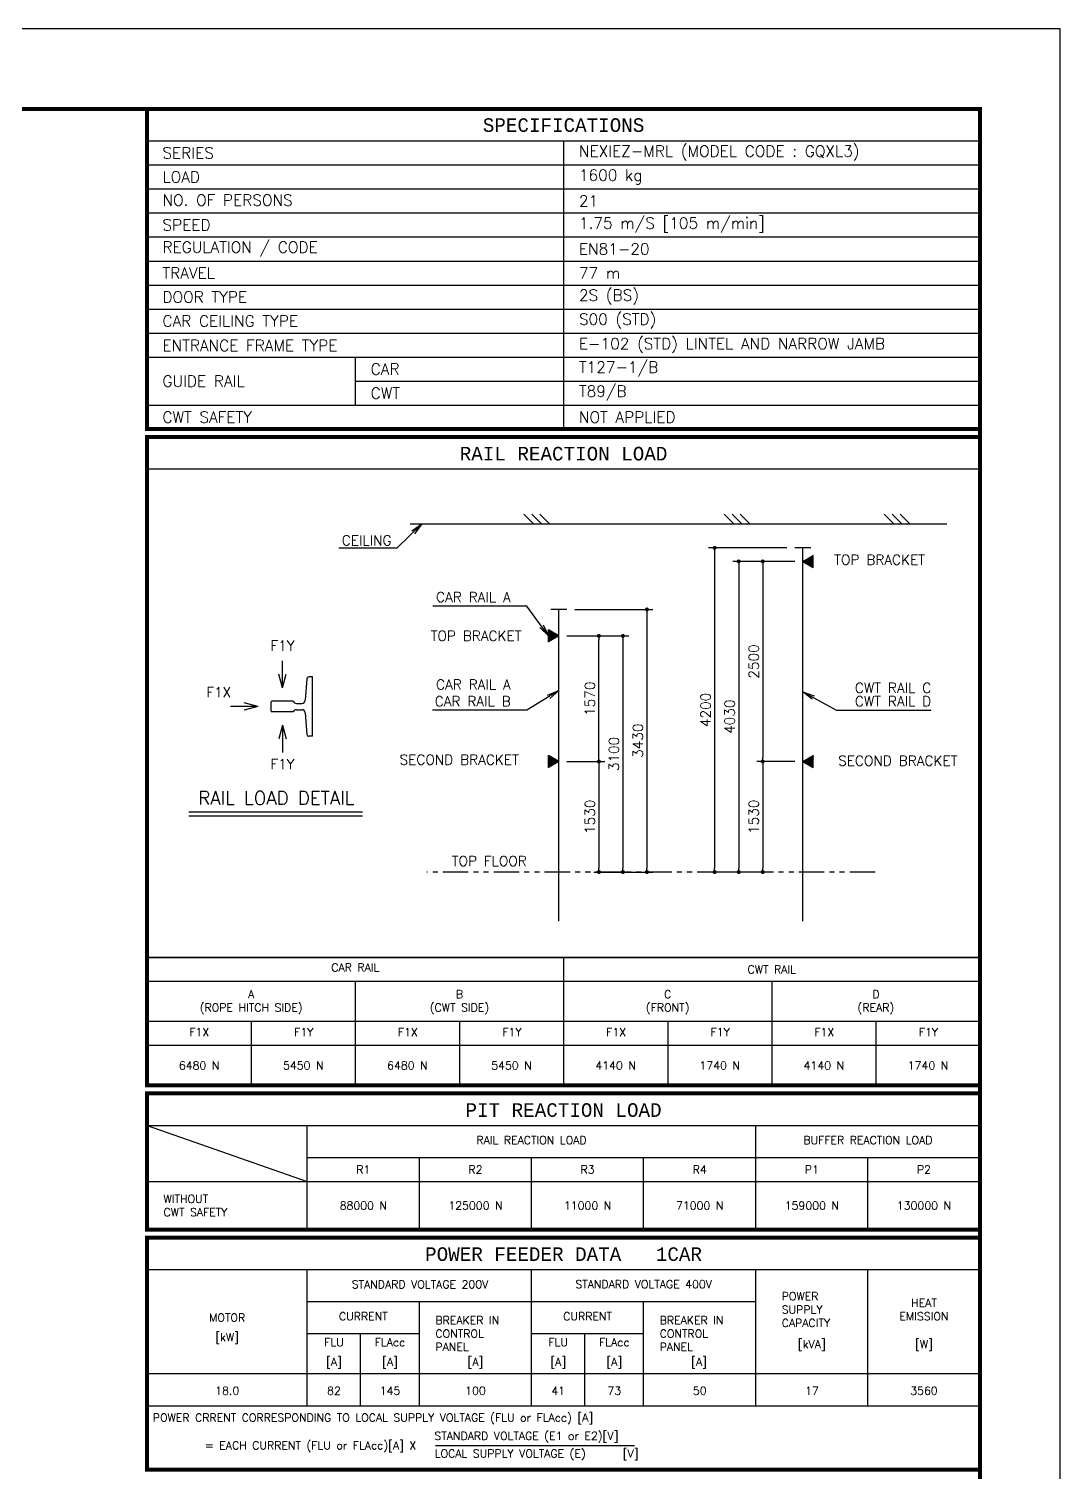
# Model space of a CAD drawing. Header units: millimetres. Extents: x -106996 to 276536, y -21995 to 37993.
# Drawn here: x 14562 to 21000, y -9015 to 0 of the extents above; entities that cross this region are included whole.
import ezdxf
from ezdxf.enums import TextEntityAlignment as Align

# ---------------------------------------------------------------- set-up
doc = ezdxf.new("R2010")
doc.units = ezdxf.units.MM
doc.header["$LTSCALE"] = 100
doc.linetypes.add('PHANTOM2', pattern=[31.75, 15.875, -3.175, 3.175, -3.175, 3.175, -3.175])
doc.layers.get('0').update_dxf_attribs({"color": 3})
for name, color, linetype in [('DIM', 2, 'Continuous'), ('FRAME', 5, 'Continuous'), ('OTHERS', 4, 'Continuous'), ('SPEC', 7, 'Continuous'), ('W-DASHED-LINE', 111, 'PHANTOM2')]:
    doc.layers.add(name, color=color, linetype=linetype)
doc.styles.get("Standard").update_dxf_attribs({"font": 'romans.shx', "bigfont": 'bigfont.shx'})
doc.styles.add('STYLE1', font='monos.ttf')
doc.dimstyles.new('1-50IN', dxfattribs={"dimscale": 25, "dimtxt": 2.5, "dimasz": 1, "dimexe": 1.5, "dimexo": 2, "dimgap": 1, "dimtad": 3, "dimdsep": 46, "dimtxsty": 'Standard', "dimblk1": 'DOT', "dimblk2": 'DOT', "dimsah": 1, "dimcen": 0.09, "dimclrd": 256, "dimclre": 256, "dimclrt": 256, "dimadec": 0, "dimazin": 0, "dimtfac": 1, "dimtmove": 0, "dimatfit": 3, "dimldrblk": 'DOT', "dimfxl": 0, "dimtolj": 1, "dimtzin": 0, "dimarcsym": 0})
doc.dimstyles.new('1-50IN-ARROW', dxfattribs={"dimscale": 25, "dimtxt": 2.5, "dimasz": 3, "dimexe": 1.5, "dimexo": 2, "dimgap": 1, "dimtad": 3, "dimdsep": 46, "dimtxsty": 'Standard', "dimblk1": 'OPEN', "dimblk2": 'OPEN', "dimsah": 1, "dimcen": 0.09, "dimclrd": 256, "dimclre": 256, "dimclrt": 256, "dimadec": 0, "dimazin": 0, "dimtfac": 1, "dimtmove": 0, "dimatfit": 3, "dimldrblk": 'OPEN', "dimfxl": 0, "dimtolj": 1, "dimtzin": 0, "dimarcsym": 0})

# ---------------------------------------------------------------- blocks, each defined once
blk = doc.blocks.new('_OPEN')
at = {"color": 0, "linetype": 'ByBlock'}
for p, q in [((-1, 0.17), (0, 0)), ((0, 0), (-1, -0.17)), ((0, 0), (-1, 0))]:
    blk.add_line(p, q, dxfattribs=at)
blk = doc.blocks.new('_DOT')
at = {"color": 0, "linetype": 'ByBlock'}
blk.add_line((-0.5, 0), (-1, 0), dxfattribs=at)
at = {"color": 0, "linetype": 'ByBlock', "const_width": 0.5}
blk.add_lwpolyline([(-0.25, 0, 1), (0.25, 0, 1)], format="xyb", close=True, dxfattribs=at)
blk = doc.blocks.new('*D224')
at = {"layer": 'DEFPOINTS', "color": 0, "transparency": 16777216}
for p in [(17870.7, -4576.7), (18039.4, -5266.7), (18120.7, -5266.7)]:
    blk.add_point(p, dxfattribs=at)
at = {"layer": 'DIM', "lineweight": -2, "transparency": 16777216}
for p, q in [((17920.7, -4576.7), (18158.2, -4576.7)), ((18120.7, -4601.7), (18120.7, -5241.7)), ((18089.4, -5266.7), (18158.2, -5266.7))]:
    blk.add_line(p, q, dxfattribs=at)
at = {"layer": 'DIM', "lineweight": -2, "transparency": 16777216, "xscale": 25, "yscale": 25, "zscale": 25}
for p, rotation in [((18120.7, -4576.7), 90), ((18120.7, -5266.7), 270)]:
    blk.add_blockref('_DOT', p, dxfattribs=dict(at, rotation=rotation))
at = {"layer": 'DIM', "transparency": 16777216, "insert": (18064.4, -4921.7), "char_height": 62.5, "attachment_point": 5, "rotation": 90}
blk.add_mtext('\\A1;1530', dxfattribs=at)
blk = doc.blocks.new('*D225')
at = {"layer": 'DEFPOINTS', "color": 0, "transparency": 16777216}
for p in [(17870.7, -3791.7), (18120.7, -3791.7), (17870.7, -4576.7)]:
    blk.add_point(p, dxfattribs=at)
at = {"layer": 'DIM', "lineweight": -2, "transparency": 16777216}
for p, q in [((17920.7, -3791.7), (18158.2, -3791.7)), ((18120.7, -4551.7), (18120.7, -3816.7)), ((17920.7, -4576.7), (18158.2, -4576.7))]:
    blk.add_line(p, q, dxfattribs=at)
at = {"layer": 'DIM', "lineweight": -2, "transparency": 16777216, "xscale": 25, "yscale": 25, "zscale": 25}
for p, rotation in [((18120.7, -3791.7), 90), ((18120.7, -4576.7), 270)]:
    blk.add_blockref('_DOT', p, dxfattribs=dict(at, rotation=rotation))
at = {"layer": 'DIM', "transparency": 16777216, "insert": (18064.4, -4184.2), "char_height": 62.5, "attachment_point": 5, "rotation": 90}
blk.add_mtext('\\A1;1570', dxfattribs=at)
blk = doc.blocks.new('*D226')
at = {"layer": 'DEFPOINTS', "color": 0, "transparency": 16777216}
for p in [(17870.7, -3791.7), (18039.4, -5266.7), (18270.7, -5266.7)]:
    blk.add_point(p, dxfattribs=at)
at = {"layer": 'DIM', "lineweight": -2, "transparency": 16777216}
for p, q in [((17920.7, -3791.7), (18308.2, -3791.7)), ((18270.7, -3816.7), (18270.7, -5241.7)), ((18089.4, -5266.7), (18308.2, -5266.7))]:
    blk.add_line(p, q, dxfattribs=at)
at = {"layer": 'DIM', "lineweight": -2, "transparency": 16777216, "xscale": 25, "yscale": 25, "zscale": 25}
for p, rotation in [((18270.7, -3791.7), 90), ((18270.7, -5266.7), 270)]:
    blk.add_blockref('_DOT', p, dxfattribs=dict(at, rotation=rotation))
at = {"layer": 'DIM', "transparency": 16777216, "insert": (18214.4, -4529.2), "char_height": 62.5, "attachment_point": 5, "rotation": 90}
blk.add_mtext('\\A1;3100', dxfattribs=at)
blk = doc.blocks.new('*D227')
at = {"layer": 'DEFPOINTS', "color": 0, "transparency": 16777216}
for p in [(17920.7, -3626.7), (18039.4, -5266.7), (18420.7, -5266.7)]:
    blk.add_point(p, dxfattribs=at)
at = {"layer": 'DIM', "lineweight": -2, "transparency": 16777216}
for p, q in [((17970.7, -3626.7), (18458.2, -3626.7)), ((18420.7, -3651.7), (18420.7, -5241.7)), ((18089.4, -5266.7), (18458.2, -5266.7))]:
    blk.add_line(p, q, dxfattribs=at)
at = {"layer": 'DIM', "lineweight": -2, "transparency": 16777216, "xscale": 25, "yscale": 25, "zscale": 25}
for p, rotation in [((18420.7, -3626.7), 90), ((18420.7, -5266.7), 270)]:
    blk.add_blockref('_DOT', p, dxfattribs=dict(at, rotation=rotation))
at = {"layer": 'DIM', "transparency": 16777216, "insert": (18364.4, -4446.7), "char_height": 62.5, "attachment_point": 5, "rotation": 90}
blk.add_mtext('\\A1;3430', dxfattribs=at)
blk = doc.blocks.new('*D228')
at = {"layer": 'DEFPOINTS', "color": 0, "transparency": 16777216}
for p in [(19393.3, -3326.7), (18993.3, -5266.7), (19214.6, -5266.7)]:
    blk.add_point(p, dxfattribs=at)
at = {"layer": 'DIM', "lineweight": -2, "transparency": 16777216}
for p, q in [((19343.3, -3326.7), (18955.8, -3326.7)), ((18993.3, -3351.7), (18993.3, -5241.7)), ((19164.6, -5266.7), (18955.8, -5266.7))]:
    blk.add_line(p, q, dxfattribs=at)
at = {"layer": 'DIM', "lineweight": -2, "transparency": 16777216, "xscale": 25, "yscale": 25, "zscale": 25}
for p, rotation in [((18993.3, -3326.7), 90), ((18993.3, -5266.7), 270)]:
    blk.add_blockref('_DOT', p, dxfattribs=dict(at, rotation=rotation))
at = {"layer": 'DIM', "transparency": 16777216, "insert": (18937, -4296.7), "char_height": 62.5, "attachment_point": 5, "rotation": 90}
blk.add_mtext('\\A1;4030', dxfattribs=at)
blk = doc.blocks.new('*D229')
at = {"layer": 'DEFPOINTS', "color": 0, "transparency": 16777216}
for p in [(19343.3, -3241.7), (18843.3, -5266.7), (19214.6, -5266.7)]:
    blk.add_point(p, dxfattribs=at)
at = {"layer": 'DIM', "lineweight": -2, "transparency": 16777216}
for p, q in [((19293.3, -3241.7), (18805.8, -3241.7)), ((18843.3, -3266.7), (18843.3, -5241.7)), ((19164.6, -5266.7), (18805.8, -5266.7))]:
    blk.add_line(p, q, dxfattribs=at)
at = {"layer": 'DIM', "lineweight": -2, "transparency": 16777216, "xscale": 25, "yscale": 25, "zscale": 25}
for p, rotation in [((18843.3, -3241.7), 90), ((18843.3, -5266.7), 270)]:
    blk.add_blockref('_DOT', p, dxfattribs=dict(at, rotation=rotation))
at = {"layer": 'DIM', "transparency": 16777216, "insert": (18787, -4254.2), "char_height": 62.5, "attachment_point": 5, "rotation": 90}
blk.add_mtext('\\A1;4200', dxfattribs=at)
blk = doc.blocks.new('*D230')
at = {"layer": 'DEFPOINTS', "color": 0, "transparency": 16777216}
for p in [(19393.3, -4576.7), (19143.3, -5266.7), (19214.6, -5266.7)]:
    blk.add_point(p, dxfattribs=at)
at = {"layer": 'DIM', "lineweight": -2, "transparency": 16777216}
for p, q in [((19343.3, -4576.7), (19105.8, -4576.7)), ((19143.3, -4601.7), (19143.3, -5241.7)), ((19164.6, -5266.7), (19105.8, -5266.7))]:
    blk.add_line(p, q, dxfattribs=at)
at = {"layer": 'DIM', "lineweight": -2, "transparency": 16777216, "xscale": 25, "yscale": 25, "zscale": 25}
for p, rotation in [((19143.3, -4576.7), 90), ((19143.3, -5266.7), 270)]:
    blk.add_blockref('_DOT', p, dxfattribs=dict(at, rotation=rotation))
at = {"layer": 'DIM', "transparency": 16777216, "insert": (19087, -4921.7), "char_height": 62.5, "attachment_point": 5, "rotation": 90}
blk.add_mtext('\\A1;1530', dxfattribs=at)
blk = doc.blocks.new('*D231')
at = {"layer": 'DEFPOINTS', "color": 0, "transparency": 16777216}
for p in [(19393.3, -3326.7), (19143.3, -4576.7), (19393.3, -4576.7)]:
    blk.add_point(p, dxfattribs=at)
at = {"layer": 'DIM', "lineweight": -2, "transparency": 16777216}
for p, q in [((19343.3, -3326.7), (19105.8, -3326.7)), ((19143.3, -3351.7), (19143.3, -4551.7)), ((19343.3, -4576.7), (19105.8, -4576.7))]:
    blk.add_line(p, q, dxfattribs=at)
at = {"layer": 'DIM', "lineweight": -2, "transparency": 16777216, "xscale": 25, "yscale": 25, "zscale": 25}
for p, rotation in [((19143.3, -3326.7), 90), ((19143.3, -4576.7), 270)]:
    blk.add_blockref('_DOT', p, dxfattribs=dict(at, rotation=rotation))
at = {"layer": 'DIM', "transparency": 16777216, "insert": (19087, -3951.7), "char_height": 62.5, "attachment_point": 5, "rotation": 90}
blk.add_mtext('\\A1;2500', dxfattribs=at)

msp = doc.modelspace()

# ---------------------------------------------------------------- hatches: boundary and pattern name
at = {"layer": 'OTHERS'}
h = msp.add_hatch(dxfattribs=at)
h.set_pattern_fill('ANSI31', color=256, style=0)
h.set_pattern_definition([(135, (37786.56103, -15335.16338), (0.08838834765, 0.08838834765), [])])
h.paths.add_polyline_path([(19457.8890732, -3289.3615361), (19457.8890732, -3363.9652281), (19393.2803808, -3326.6633821)])
h = msp.add_hatch(dxfattribs=at)
h.set_pattern_fill('ANSI31', color=256, style=0)
h.set_pattern_definition([(135, (37263.94109, -15800.16336), (0.08838834765, 0.08838834765), [])])
h.paths.add_polyline_path([(17806.0517509, -3754.3615145), (17870.6604434, -3791.6633605), (17806.0517509, -3828.9652065)])
h = msp.add_hatch(dxfattribs=at)
h.set_pattern_fill('ANSI31', color=256, style=0)
h.set_pattern_definition([(135, (37263.94109, -16585.1634), (0.08838834765, 0.08838834765), [])])
h.paths.add_polyline_path([(17806.0517509, -4539.3615471), (17870.6604434, -4576.663393), (17806.0517509, -4613.965239)])
h = msp.add_hatch(dxfattribs=at)
h.set_pattern_fill('ANSI31', color=256, style=0)
h.set_pattern_definition([(135, (37786.56103, -16585.16341), (0.08838834765, 0.08838834765), [])])
h.paths.add_polyline_path([(19457.8890732, -4539.361558), (19457.8890732, -4613.96525), (19393.2803808, -4576.663404)])

# ---------------------------------------------------------------- linework, layer by layer
for p, q in [((15300.000004, -499.9999969), (20500.000004, -499.9999969)), ((15300.000004, -499.9999969), (15300.000004, -2499.9999969)), ((15300.000004, -699.9999969), (20500.000004, -699.9999969)), ((17900.000004, -699.9999969), (17900.000004, -2499.9999969)), ((15300.000004, -849.9999969), (20500.000004, -849.9999969)), ((15300.000004, -999.9999969), (20500.000004, -999.9999969)), ((15300.000004, -1149.9999969), (20500.000004, -1149.9999969)), ((15300.000004, -1299.9999969), (20500.000004, -1299.9999969)), ((15300.000004, -1449.9999969), (20500.000004, -1449.9999969)), ((15300.000004, -1599.9999969), (20500.000004, -1599.9999969)), ((15300.000004, -1749.9999969), (20500.000004, -1749.9999969)), ((15300.000004, -1899.9999969), (20500.000004, -1899.9999969)), ((15300.000004, -2049.9999969), (20500.000004, -2049.9999969)), ((16600.000004, -2049.9999969), (16600.000004, -2349.9999969)), ((16600.000004, -2199.9999969), (20500.000004, -2199.9999969)), ((15300.000004, -2349.9999969), (20500.000004, -2349.9999969)), ((15299.9999495, -2549.9999806), (15299.9999495, -5800.0000231)), ((20499.9997342, -5800.0000231), (20499.9997342, -2549.9999806)), ((20499.9998642, -5049.9999969), (20499.9998642, -2549.9999969)), ((20499.9996587, -2749.9999806), (15299.999874, -2749.9999806)), ((20499.9998642, -5049.9999969), (20499.9998642, -6599.9999969)), ((20499.9998642, -5049.9999969), (20499.9998642, -6599.9999969)), ((20499.9998097, -5800.0000231), (15300.000025, -5800.0000231)), ((20499.9998097, -5800.0000231), (15300.000025, -5800.0000231)), ((15300.000025, -5800.0000231), (20499.9998097, -5800.0000231)), ((20499.9998097, -5800.0000231), (15300.000025, -5800.0000231)), ((15300.000025, -5800.0000231), (15300.000025, -6600.0000231)), ((15300.000025, -5800.0000231), (20499.9998097, -5800.0000231)), ((15300.000025, -6600.0000231), (15300.000025, -5800.0000231)), ((17900.000025, -5800.0000231), (17900.000025, -6600.0000231)), ((20499.9998097, -5800.0000231), (20499.9998097, -6600.0000231)), ((20499.9998097, -5950.0000231), (15300.000025, -5950.0000231)), ((16600.000025, -5950.0000231), (16600.000025, -6600.0000231)), ((19200.000025, -5950.0000231), (19200.000025, -6600.0000231)), ((20499.9998097, -6200.0000231), (15300.000025, -6200.0000231)), ((15950.000025, -6200.0000231), (15950.000025, -6600.0000231)), ((17250.000025, -6200.0000231), (17250.000025, -6600.0000231)), ((18550.000025, -6200.0000231), (18550.000025, -6600.0000231)), ((19850.000025, -6200.0000231), (19850.000025, -6600.0000231)), ((20499.9998097, -6350.0000231), (15300.000025, -6350.0000231)), ((20499.9998097, -6350.0000231), (15300.000025, -6350.0000231)), ((20499.9998097, -6600.0000231), (15299.9999495, -6600.0000231)), ((20499.9998642, -6649.9999969), (15300.000004, -6649.9999969)), ((20499.9998642, -6649.9999969), (15300.000004, -6649.9999969)), ((15300.0000063, -6849.9999969), (16300.0000063, -7199.9999969)), ((15300.0000818, -6849.9999969), (20500.0000063, -6849.9999969)), ((15300.0000818, -7499.9999969), (15300.0000818, -6849.9999969)), ((16300.0000818, -7499.9999969), (16300.0000063, -6849.9999969)), ((19100.0001583, -7499.9999978), (19100.0000828, -6849.9999978)), ((16300.0000063, -7049.9999969), (20499.9998665, -7049.9999969)), ((17000.0001609, -7499.9999969), (17000.0000854, -7049.9999969)), ((17700.0001609, -7500.0000004), (17700.0000854, -7050.0000004)), ((18400.0001609, -7499.9999991), (18400.0000854, -7049.9999991)), ((19800.0001609, -7499.9999969), (19800.0000854, -7049.9999969)), ((15300.0000063, -7199.9999969), (20500.0000063, -7199.9999969)), ((15300.0000818, -7499.9999969), (20499.9998665, -7499.9999969)), ((20500.0002424, -7549.9999969), (15300.0002139, -7549.9999969)), ((15300.0002139, -8999.9999969), (15300.0002139, -7549.9999969)), ((15299.9998742, -7749.9999969), (20499.9999497, -7749.9999969)), ((16300.0004804, -8599.9999969), (16300.0003119, -7749.9999678)), ((17700.0005595, -8599.9999969), (17700.0005431, -7749.9999589)), ((19100.0005569, -8599.9999969), (19100.0005405, -7749.9998609)), ((19800.0001773, -8599.9999969), (19800.0001609, -7749.9999289)), ((16300.0002826, -7949.9999969), (17700.0005111, -7949.9999969)), ((17000.0000378, -8599.9999969), (16999.999757, -7949.9999969)), ((17700.0005111, -7949.9999969), (19100.0005085, -7949.9999969)), ((18400.0000401, -8599.9999969), (18399.999766, -7949.9999969)), ((16300.0003768, -8149.9999969), (16999.9997784, -8149.9999969)), ((16633.3333978, -8599.9999969), (16633.3331309, -8149.9999969)), ((17700.0005924, -8149.9999969), (18399.9997882, -8149.9999969)), ((18033.3333976, -8599.9999969), (18033.3331305, -8149.9999969)), ((15300.0000866, -8399.9999969), (20500.0001999, -8399.9999969)), ((15299.9999975, -8599.9999969), (20500.0001108, -8599.9999969)), ((15299.9999341, -8999.9999969), (20499.9999986, -8999.9999969)), ((15300.0002139, -8999.9999969), (20499.9999986, -8999.9999969)), ((20499.9999986, -8999.9999969), (15300.0002139, -8999.9999969)), ((15300.0002139, -8999.9999969), (20499.9999986, -8999.9999969)), ((17983.3333319, -8999.9999969), (20499.9999986, -8999.9999969))]:
    msp.add_line(p, q)
at = {"const_width": 25}
for points in [[(15300.000004, -499.9999969), (20500.000004, -499.9999969), (20500.000004, -2499.9999969), (15300.000004, -2499.9999969)], [(15300.000004, -6599.9999969), (20499.9998642, -6599.9999969), (20499.9998642, -2549.9999969), (15300.000004, -2549.9999969)], [(15300.000004, -6649.9999969), (20499.9998642, -6649.9999969), (20499.9998665, -7499.9999969), (15300.0000063, -7499.9999969)], [(15300.0002971, -7549.9999969), (20500.0000063, -7549.9999969), (20499.9999231, -8999.9999969), (15300.0002139, -8999.9999969)]]:
    msp.add_lwpolyline(points, close=True, dxfattribs=at)
at = {"layer": 'DEFPOINTS'}
msp.add_lwpolyline([(0.000004, -14999.9999969), (21000.000004, -14999.9999969), (21000.000004, 0.0000031), (0.000004, 0.0000031)], close=True, dxfattribs=at)
at = {"layer": 'DIM'}
for p, q in [((16145.4776044, -4116.580625), (16145.4776044, -3946.4674739)), ((16145.4776044, -4116.580625), (16122.6212214, -4031.2794423)), ((16145.4776044, -4116.580625), (16168.3339875, -4031.2794423)), ((15990.4766177, -4233.122363), (15820.3634666, -4233.122363)), ((15990.4766177, -4233.122363), (15905.175435, -4210.26598)), ((15990.4766177, -4233.122363), (15905.175435, -4255.9787461)), ((16145.3526044, -4349.414101), (16122.4962214, -4434.7152838)), ((16145.3526044, -4349.414101), (16168.2089875, -4434.7152838)), ((16145.3526044, -4349.414101), (16145.3526044, -4519.5272522)), ((15561.0478357, -4891.6633506), (16644.3811691, -4891.6633506)), ((15561.0478357, -4916.6633506), (16644.3811691, -4916.6633506))]:
    msp.add_line(p, q, dxfattribs=at)
at = {"layer": 'DIM', "const_width": 4.1666667}
for points in [[(16145.4776044, -4116.580625), (16145.4776044, -3946.4674739)], [(16145.4776044, -4116.580625), (16122.6212214, -4031.2794423)], [(16145.4776044, -4116.580625), (16168.3339875, -4031.2794423)], [(15990.4766177, -4233.122363), (15820.3634666, -4233.122363)], [(15990.4766177, -4233.122363), (15905.175435, -4210.26598)], [(15990.4766177, -4233.122363), (15905.175435, -4255.9787461)], [(16145.3526044, -4349.414101), (16122.4962214, -4434.7152838)], [(16145.3526044, -4349.414101), (16145.3526044, -4519.5272522)], [(16145.3526044, -4349.414101), (16168.2089875, -4434.7152838)]]:
    msp.add_lwpolyline(points, dxfattribs=at)
at = {"layer": 'FRAME', "const_width": 25}
msp.add_lwpolyline([(500.000004, -14499.9999969), (20500.000004, -14499.9999969), (20500.000004, -499.9999969), (500.000004, -499.9999969)], close=True, dxfattribs=at)
at = {"layer": 'OTHERS'}
for p, q in [((17651.7868319, -3030.6633768), (17712.7868319, -3091.6633768)), ((17701.7868319, -3030.6633768), (17762.7868319, -3091.6633768)), ((17751.7868319, -3030.6633768), (17812.7868319, -3091.6633768)), ((18901.7868319, -3030.6633768), (18962.7868319, -3091.6633768)), ((18951.7868319, -3030.6633768), (19012.7868319, -3091.6633768)), ((19001.7868319, -3030.6633768), (19062.7868319, -3091.6633768)), ((19901.7868319, -3030.6633768), (19962.7868319, -3091.6633768)), ((19951.7868319, -3030.6633768), (20012.7868319, -3091.6633768)), ((20001.7868319, -3030.6633768), (20062.7868319, -3091.6633768)), ((16943.2805869, -3091.6633768), (20293.2805869, -3091.6633768)), ((19443.2803716, -3241.6633768), (19343.2803716, -3241.6633768)), ((19393.2803716, -5572.8333791), (19393.2803716, -3241.6633768)), ((19393.2803808, -3326.6633821), (19457.8890732, -3289.3615361)), ((19393.2803808, -3326.6633821), (19457.8890732, -3363.9652281)), ((19457.8890732, -3363.9652281), (19457.8890732, -3289.3615361)), ((17920.6604152, -3626.6633768), (17820.6604152, -3626.6633768)), ((17870.6604152, -5572.8333791), (17870.6604152, -3626.6633975)), ((17870.6604434, -3791.6633605), (17806.0517509, -3754.3615145)), ((17806.0517509, -3828.9652065), (17806.0517509, -3754.3615145)), ((17870.6604434, -3791.6633605), (17806.0517509, -3828.9652065)), ((16332.1421706, -4047.5802996), (16310.3737907, -4047.5802996)), ((16332.1421706, -4418.4137598), (16332.1421706, -4047.5802996)), ((16297.9104307, -4059.1086576), (16287.3920748, -4193.9922796)), ((16073.8099511, -4204.080634), (16077.9766267, -4199.9139584)), ((16073.8099511, -4262.1640921), (16073.8099511, -4204.080634)), ((16212.9785822, -4199.9139584), (16077.9766267, -4199.9139584)), ((16232.4919573, -4213.205654), (16266.6203637, -4213.205654)), ((16073.8099511, -4262.1640921), (16077.7266267, -4266.0807677)), ((16212.9785822, -4266.0807677), (16077.7266267, -4266.0807677)), ((16232.4919573, -4252.7890721), (16266.6203637, -4252.7890721)), ((16287.3920748, -4272.0024465), (16297.9104307, -4406.8857352)), ((16332.1421706, -4418.4137598), (16310.3737907, -4418.4137598)), ((17870.6604434, -4576.663393), (17806.0517509, -4539.3615471)), ((17806.0517509, -4613.965239), (17806.0517509, -4539.3615471)), ((17870.6604434, -4576.663393), (17806.0517509, -4613.965239)), ((19393.2803808, -4576.663404), (19457.8890732, -4539.361558)), ((19393.2803808, -4576.663404), (19457.8890732, -4613.96525)), ((19457.8890732, -4613.96525), (19457.8890732, -4539.361558))]:
    msp.add_line(p, q, dxfattribs=at)
for centre, radius, start, end in [((16310.3737907, -4060.0803263), 12.5000268, 90, 175.5407000002), ((16232.2422691, -4192.5993849), 20.6077818, 200.7898927245, 270.6942248546), ((16266.6203637, -4192.3722761), 20.8333779, 270, 355.5405999993), ((16232.2422691, -4273.3953411), 20.6077818, 89.3057751454, 159.2101072755), ((16266.6203637, -4273.62245), 20.8333779, 4.4593199998, 90), ((16310.3737907, -4405.9138998), 12.5000268, 184.4592999998, 270)]:
    msp.add_arc(centre, radius, start, end, dxfattribs=at)
at = {"layer": 'SPEC'}
msp.add_line((17101.2019294, -8848.1703995), (18342.8392953, -8848.1703995), dxfattribs=at)
at = {"layer": 'W-DASHED-LINE', "ltscale": 0.1}
msp.add_line((19845.2454979, -5266.6633768), (17045.4527541, -5266.6633768), dxfattribs=at)

# ---------------------------------------------------------------- texts
at = {"layer": 'DIM'}
for s, p in [('TOP BRACKET', (20156.9303442, -3366.1078225)), ('SECOND BRACKET', (20359.2321794, -4621.4034552))]:
    msp.add_text(s, height=62.5, dxfattribs=at).set_placement(p, align=Align.BOTTOM_RIGHT)
for s, p in [('TOP BRACKET', (17070.1661441, -3822.5711211)), ('TOP FLOOR', (17201.4711714, -5229.1401964))]:
    msp.add_text(s, height=62.5, dxfattribs=at).set_placement(p)
for s, p in [('F1Y', (16145.4776044, -3902.7174739)), ('F1X', (15747.5354288, -4194.1135404)), ('F1Y', (16145.3526044, -4642.4439189))]:
    msp.add_text(s, height=62.5, dxfattribs=at).set_placement(p, align=Align.BOTTOM_CENTER)
msp.add_text('SECOND BRACKET', height=62.5, dxfattribs=at).set_placement((16876.7118334, -4614.9555782), align=Align.BOTTOM_LEFT)
msp.add_text('RAIL LOAD DETAIL', height=83.333333333, rotation=0.0000025046, dxfattribs=at).set_placement((16106.8811691, -4870.8300173), align=Align.BOTTOM_CENTER)
at = {"layer": 'DIM', "char_height": 62.5}
for s, insert, attachment_point in [('CEILING', (16515.8407382, -3226.3300435), 7), ('\\A1;CAR RAIL A', (17569.9689304, -3580.5420902), 9), ('\\A1;CAR RAIL A\\P{\\A0;CAR RAIL B}', (17569.9689585, -4231.1479771), 9)]:
    msp.add_mtext(s, dxfattribs=dict(at, insert=insert, attachment_point=attachment_point))
at = {"layer": 'DIM', "insert": (20195.643022, -4231.1479771), "char_height": 62.5, "attachment_point": 9, "line_spacing_factor": 0.8}
msp.add_mtext('CWT RAIL C\\PCWT RAIL D', dxfattribs=at)
at = {"layer": 'SPEC', "style": 'STYLE1'}
for s, p in [('RAIL REACTION LOAD', (17899.999845, -2721.3509996)), ('PIT REACTION LOAD', (17899.9999752, -6821.3510159)), ('POWER FEEDER DATA   1CAR', (17900.0001537, -7721.3510159))]:
    msp.add_text(s, height=85, rotation=0.0000025046, dxfattribs=at).set_placement(p, align=Align.BOTTOM_CENTER)
at = {"layer": 'SPEC'}
for s, p in [('CAR RAIL', (16600.000025, -5903.0952611)), ('F1X', (15625.7987671, -6306.0377589)), ('F1Y', (16278.000025, -6306.6666897)), ('F1X', (16928.000025, -6306.6666897)), ('F1Y', (17578.000025, -6306.6666897)), ('F1X', (18228.000025, -6306.6666897)), ('F1Y', (18878.000025, -6306.6666897)), ('F1X', (19528.000025, -6306.6666897)), ('F1Y', (20177.9998097, -6306.6666897)), ('STANDARD VOLTAGE 200V', (17003.9200214, -7882.2266078)), ('STANDARD VOLTAGE 400V', (18400.0005258, -7881.6666636)), ('CURRENT', (16650.0000669, -8081.6666636)), ('CURRENT', (18050.0001496, -8081.6666636)), ('FLU', (16466.6667981, -8244.1666142)), ('FLAcc', (16816.6664917, -8244.1666142)), ('FLU', (17866.6669721, -8244.1666142)), ('FLAcc', (18216.6666657, -8244.1666142)), ('[kVA]', (19450.0001692, -8255.7619012)), ('[W]', (20150.0001692, -8255.7619015)), ('[A]', (16466.6668229, -8365.5951856)), ('[A]', (16816.6665782, -8365.5951856)), ('[A]', (17350.0001995, -8365.5952316)), ('[A]', (17866.6669969, -8365.5951856)), ('[A]', (18216.6667522, -8365.5951856))]:
    msp.add_text(s, height=50, dxfattribs=at).set_placement(p, align=Align.BOTTOM_CENTER)
for s, p in [('RAIL REACTION LOAD', (17700.0000842, -6981.6666636)), ('BUFFER REACTION LOAD', (19799.9999753, -6981.6666636))]:
    msp.add_text(s, height=50, rotation=0.0000025038, dxfattribs=at).set_placement(p, align=Align.BOTTOM_CENTER)
for s, p in [('MOTOR', (15800.0003312, -8049.9999969)), ('[kW]', (15800.0002317, -8174.9999969))]:
    msp.add_text(s, height=50, dxfattribs=at).set_placement(p, align=Align.MIDDLE)
msp.add_text('[A]', height=50, dxfattribs=at).set_placement((18696.4281402, -8365.5946414), align=Align.BOTTOM_LEFT)
for s, p in [('POWER CRRENT CORRESPONDING TO LOCAL SUPPLY VOLTAGE (FLU or FLAcc) [A]', (15335.7453806, -8699.678162)), ('= EACH CURRENT (FLU or FLAcc)[A] X ', (15660.6902165, -8872.7009868)), ('STANDARD VOLTAGE (E1 or E2)[V]', (17093.8263835, -8813.7666097)), ('LOCAL SUPPLY VOLTAGE (E)    [V]', (17095.5427097, -8924.1332119))]:
    msp.add_text(s, height=50, dxfattribs=at).set_placement(p)
at = {"layer": 'SPEC', "insert": (17900.000006, -644.7698493), "char_height": 85, "attachment_point": 8, "rotation": 0.0000025045, "style": 'STYLE1'}
msp.add_mtext('SPECIFICATIONS', dxfattribs=at)
at = {"layer": 'SPEC'}
for s, insert, char_height, attachment_point in [('  NEXIEZ-MRL (MODEL CODE : GQXL{\\Fromans,bigfont|c162;3})', (17900.000004, -774.9999969), 70, 4), ('  SERIES', (15300.000004, -774.9999969), 70, 4), ('  LOAD', (15300.000004, -924.9999969), 70, 4), ('  1600 kg', (17900.000004, -924.9999969), 70, 4), ('  NO. OF PERSONS', (15300.000004, -1069.7066636), 70, 4), ('  21', (17900.000004, -1074.9999969), 70, 4), ('  1.75 m/S [105 m/min]', (17900.000004, -1224.9999969), 70, 4), ('  SPEED', (15300.000004, -1224.9999969), 70, 4), ('  REGULATION / CODE', (15300.000004, -1374.9999969), 70, 4), ('  EN81-{\\Fromans,bigfont|c162;20}', (17900.000004, -1374.9999969), 70, 4), ('  TRAVEL', (15300.000004, -1524.9999969), 70, 4), ('  {\\Fromans,bigfont|c162;7}7 m', (17900.000004, -1524.9999969), 70, 4), ('  2S (BS)', (17900.000004, -1674.9999969), 70, 4), ('  DOOR TYPE', (15300.000004, -1674.9999969), 70, 4), ('  CAR CEILING TYPE', (15300.000004, -1824.9999969), 70, 4), ('  S00 (STD)', (17900.000004, -1824.9999969), 70, 4), ('  ENTRANCE FRAME TYPE', (15300.000004, -1977.6666636), 70, 4), ('  E-102 (STD) LINTEL AND NARROW JAMB', (17900.000004, -1977.6666636), 70, 4), ('  T127-1/B', (17900.000004, -2124.9999969), 70, 4), ('  CAR', (16600.000004, -2124.9999969), 70, 4), ('  GUIDE RAIL', (15300.000004, -2199.9999969), 70, 4), ('  CWT', (16600.000004, -2274.9999969), 70, 4), ('  T89/B', (17900.000004, -2274.9999969), 70, 4), ('  CWT SAFETY', (15300.000004, -2424.9999969), 70, 4), ('  NOT APPLIED', (17900.000004, -2424.9999969), 70, 4), ('CWT RAIL', (19199.9999472, -5875.0000358), 50, 5), ('6480 N', (15625.000004, -6474.9999969), 50, 5), ('5450 N', (16275.000004, -6474.9999969), 50, 5), ('6480 N', (16925.000004, -6474.9999969), 50, 5), ('5450 N', (17575.000004, -6474.9999969), 50, 5), ('4140 N', (18225.000004, -6474.9999969), 50, 5), ('1740 N', (18875.000004, -6474.9999969), 50, 5), ('4140 N', (19525.000004, -6474.9999969), 50, 5), ('1740 N', (20175.000004, -6474.9999969), 50, 5), ('   WITHOUT\\P   CWT SAFETY', (15299.999804, -7416.6666969), 50, 7), ('88000 N', (16650.000004, -7349.9999969), 50, 5), ('125000 N', (17350.000004, -7349.9999969), 50, 5), ('11000 N', (18050.000004, -7349.9999969), 50, 5), ('71000 N', (18750.000004, -7349.9999969), 50, 5), ('159000 N', (19450.000004, -7349.9999969), 50, 5), ('130000 N', (20150.000004, -7349.9999969), 50, 5), ('POWER\\PSUPPLY\\PCAPACITY', (19261.9048023, -8108.3333302), 50, 7), ('HEAT\\PEMISSION', (20150.0000863, -8066.6666636), 50, 8), ('BREAKER IN \\PCONTROL\\PPANEL', (17099.9998434, -8258.3333302), 50, 7), ('BREAKER IN \\PCONTROL\\PPANEL', (18499.9992126, -8258.33274), 50, 7), ('18.0', (15800.000004, -8531.6666969), 50, 8), ('82', (16466.667004, -8531.6666969), 50, 8), ('145', (16816.666804, -8531.6666969), 50, 8), ('100', (17350.000004, -8531.6666969), 50, 8), ('41', (17866.667004, -8531.6666969), 50, 8), ('73', (18216.666804, -8531.6666969), 50, 8), ('50', (18750.000004, -8531.6666969), 50, 8), ('17', (19450.000004, -8531.6666969), 50, 8), ('3560', (20150.000004, -8531.6666969), 50, 8)]:
    msp.add_mtext(s, dxfattribs=dict(at, insert=insert, char_height=char_height, attachment_point=attachment_point))
at = {"layer": 'SPEC', "char_height": 50, "attachment_point": 8, "rotation": 0.0000025044}
for s, insert in [('A\\P(ROPE HITCH SIDE)', (15950.0000285, -6154.7619278)), ('B\\P(CWT SIDE)', (17250.0000285, -6154.7619278)), ('C\\P(FRONT)', (18549.9999747, -6154.7619278)), ('D\\P(REAR)', (19849.9999208, -6154.7619278)), ('R1', (16650.0000875, -7149.9999969)), ('R2', (17350.0000875, -7149.9999969)), ('R3', (18050.0000875, -7149.9999969)), ('R4', (18750.0000875, -7149.9999969)), ('P1', (19450.0000873, -7149.9999969)), ('P2', (20150.0000875, -7149.9999969))]:
    msp.add_mtext(s, dxfattribs=dict(at, insert=insert))

# ---------------------------------------------------------------- dimensions: what is measured, and where the dimension line sits
at = {"layer": 'DIM'}
for base, p1, p2, text, picture, middle in [((18843.280404, -5266.6633969), (19343.280404, -3241.6633969), (19214.590004, -5266.6633969), '4200', '*D229', (18843.280404, -4254.1633969)), ((18993.280404, -5266.6633969), (19393.280404, -3326.6633969), (19214.590004, -5266.6633969), '4030', '*D228', (18993.280404, -4296.6633969)), ((19143.280404, -4576.6633969), (19393.280404, -3326.6633969), (19393.280404, -4576.6633969), '2500', '*D231', (19143.280404, -3951.6633969)), ((18420.660404, -5266.6633969), (17920.660404, -3626.6633969), (18039.410404, -5266.6633969), '3430', '*D227', (18420.660404, -4446.6633969)), ((18120.660404, -3791.6632969), (17870.660404, -4576.6633969), (17870.660304, -3791.6632969), '1570', '*D225', (18120.660404, -4184.1633469)), ((18270.660304, -5266.6633969), (17870.660304, -3791.6632969), (18039.410404, -5266.6633969), '3100', '*D226', (18270.660304, -4529.1633469)), ((18120.660404, -5266.6633969), (17870.660404, -4576.6633969), (18039.410404, -5266.6633969), '1530', '*D224', (18120.660404, -4921.6633969)), ((19143.280404, -5266.6633969), (19393.280404, -4576.6633969), (19214.590004, -5266.6633969), '1530', '*D230', (19143.280404, -4921.6633969))]:
    dim = msp.add_linear_dim(base=base, p1=p1, p2=p2, angle=90, text=text, dimstyle='1-50IN', override={"dimpost": '\\X'}, dxfattribs=at)
    dim.commit()
    dim.dimension.update_dxf_attribs({"geometry": picture, "text_midpoint": middle, "dimtype": 160})

# ---------------------------------------------------------------- leaders
msp.add_leader([(17014.3331318, -3091.6633768), (16858.3331318, -3244.6633768), (16497.3331318, -3244.6633768)], dimstyle='1-50IN-ARROW', dxfattribs=at)
at = {"layer": 'DIM', "annotation_type": 0, "has_hookline": 1}
for points, hookline_direction, text_width in [([(17806.0517509, -3791.6633605), (17669.9689304, -3605.5420902), (17594.9689304, -3605.5420902)], 1, 485.7142857), ([(17870.6604124, -4132.8300939), (17669.9689585, -4256.1479771), (17594.9689585, -4256.1479771)], 1, 488.6904762), ([(19393.2803716, -4140.4967612), (19603.9763553, -4256.1479771), (19678.9763553, -4256.1479771)], 0, 491.6666667)]:
    msp.add_leader(points, dimstyle='1-50IN-ARROW', dxfattribs=dict(at, hookline_direction=hookline_direction, text_width=text_width))

doc.saveas('drawing.dxf')
